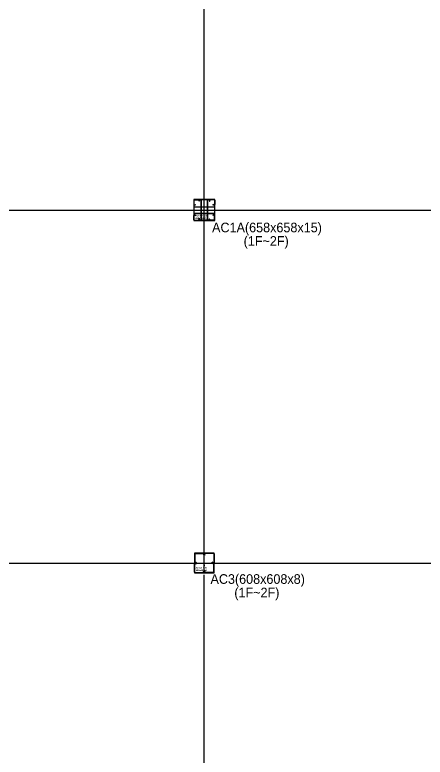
# Model space of a CAD drawing. Header units: millimetres. Extents: x -47382 to 204618, y -51045 to 127155.
# Drawn here: x 41091 to 53890, y 12321 to 35453 of the extents above; entities that cross this region are included whole.
import ezdxf
from ezdxf.enums import TextEntityAlignment as Align

# ---------------------------------------------------------------- set-up
doc = ezdxf.new("R2010")
doc.units = ezdxf.units.MM
doc.header["$LTSCALE"] = 300
doc.header["$MEASUREMENT"] = 0
doc.linetypes.add('CEN', pattern=[62, 60, -1, 0, -1])
doc.layers.get('0').update_dxf_attribs({"linetype": 'CONTINUOUS'})
doc.layers.get('Defpoints').update_dxf_attribs({"color": 153, "linetype": 'CONTINUOUS'})
for name, color, linetype in [('A-ST-AXIS-CEN', 252, 'CEN'), ('A-ST-COL', 2, 'CONTINUOUS'), ('Bound', 9, 'CONTINUOUS')]:
    doc.layers.add(name, color=color, linetype=linetype)
doc.layers.add('Defpoint', color=161, linetype='CONTINUOUS', plot=False)
doc.styles.add('SH_대대리576', font='NanumGothicBold.ttf')
doc.styles.add('돋움', font='')
doc.styles.get('돋움').set_extended_font_data('Dotum')

# ---------------------------------------------------------------- blocks, each defined once
blk = doc.blocks.new('AC1A(1~2F)')
for points in [[(20, 499), (20, 199), (35, 199), (35, 499)], [(199, 678), (499, 678), (499, 663), (199, 663)], [(678, 199), (678, 499), (663, 499), (663, 199)], [(199, 20), (499, 20), (499, 35), (199, 35)]]:
    blk.add_hatch(color=9).paths.add_polyline_path(points)
for p, q in [((244, 665), (244, 33)), ((253, 665), (253, 33)), ((444, 665), (444, 33)), ((453, 665), (453, 33)), ((33, 453), (665, 453)), ((33, 444), (665, 444)), ((33, 254), (665, 254)), ((33, 245), (665, 245))]:
    blk.add_line(p, q)
at = {"color": 8, "linetype": 'Continuous'}
for points in [[(20, 499), (20, 199), (35, 199), (35, 499)], [(199, 678), (499, 678), (499, 663), (199, 663)], [(678, 199), (678, 499), (663, 499), (663, 199)], [(199, 20), (499, 20), (499, 35), (199, 35)]]:
    blk.add_lwpolyline(points, close=True, dxfattribs=at)
at = {"layer": 'A-ST-COL'}
for p, q in [((20, 658), (20, 519)), ((28, 658), (28, 519)), ((40, 678), (179, 678)), ((40, 670), (179, 670)), ((44, 508), (75, 521)), ((47, 500), (78, 513)), ((78, 513), (75, 521)), ((190, 654), (177, 623)), ((185, 620), (177, 623)), ((198, 651), (185, 620)), ((500, 651), (513, 620)), ((508, 654), (521, 623)), ((513, 620), (521, 623)), ((658, 678), (519, 678)), ((658, 670), (519, 670)), ((620, 513), (623, 521)), ((651, 500), (620, 513)), ((654, 508), (623, 521)), ((670, 658), (670, 519)), ((678, 658), (678, 519)), ((20, 40), (20, 179)), ((28, 40), (28, 179)), ((40, 28), (179, 28)), ((40, 20), (179, 20)), ((44, 190), (75, 177)), ((47, 198), (78, 185)), ((78, 185), (75, 177)), ((185, 78), (177, 75)), ((190, 44), (177, 75)), ((198, 47), (185, 78)), ((500, 47), (513, 78)), ((508, 44), (521, 75)), ((513, 78), (521, 75)), ((658, 28), (519, 28)), ((658, 20), (519, 20)), ((651, 198), (620, 185)), ((620, 185), (623, 177)), ((654, 190), (623, 177)), ((670, 40), (670, 179)), ((678, 40), (678, 179))]:
    blk.add_line(p, q, dxfattribs=at)
for centre, radius, start, end in [((40, 658), 20, 90, 180), ((40, 519), 20, 180, 290), ((40, 658), 12, 90, 180), ((40, 519), 12, 180, 290), ((179, 658), 20, 340, 90), ((179, 658), 12, 340, 90), ((519, 658), 20, 90, 200), ((519, 658), 12, 90, 200), ((658, 519), 20, 250, 0), ((658, 519), 12, 250, 0), ((658, 658), 20, 0, 90), ((658, 658), 12, 0, 90), ((40, 179), 20, 70, 180), ((40, 40), 20, 180, 270), ((40, 179), 12, 70, 180), ((40, 40), 12, 180, 270), ((179, 40), 20, 270, 20), ((179, 40), 12, 270, 20), ((519, 40), 20, 160, 270), ((519, 40), 12, 160, 270), ((658, 179), 20, 0, 110), ((658, 179), 12, 0, 110), ((658, 40), 20, 270, 0), ((658, 40), 12, 270, 0)]:
    blk.add_arc(centre, radius, start, end, dxfattribs=at)
at = {"layer": 'Bound', "color": 9, "linetype": 'Continuous'}
for p, q in [((678, 678), (20, 678)), ((20, 678), (20, 20)), ((678, 20), (678, 678)), ((20, 20), (678, 20))]:
    blk.add_line(p, q, dxfattribs=at)
at = {"layer": 'Defpoint'}
for p, q in [((349, 0), (349, 698)), ((0, 349), (698, 349))]:
    blk.add_line(p, q, dxfattribs=at)
at = {"layer": 'Defpoint', "linetype": 'Continuous', "style": 'SH_대대리576'}
for s, p in [('AC1A (1~2F)', (71, 174)), ('658x658x15', (71, 93))]:
    blk.add_text(s, height=50, dxfattribs=at).set_placement(p, align=Align.MIDDLE_LEFT)
blk = doc.blocks.new('AC3(1~2f)')
at = {"layer": 'A-ST-COL'}
for p, q in [((20, 608), (20, 344)), ((28, 608), (28, 344)), ((40, 628), (304, 628)), ((40, 620), (304, 620)), ((315, 604), (302, 573)), ((310, 570), (302, 573)), ((323, 601), (310, 570)), ((325, 601), (338, 570)), ((333, 604), (346, 573)), ((338, 570), (346, 573)), ((608, 628), (344, 628)), ((608, 620), (344, 620)), ((620, 608), (620, 344)), ((628, 608), (628, 344)), ((20, 40), (20, 304)), ((28, 40), (28, 304)), ((44, 333), (75, 346)), ((44, 315), (75, 302)), ((47, 325), (78, 338)), ((47, 323), (78, 310)), ((78, 338), (75, 346)), ((78, 310), (75, 302)), ((570, 338), (573, 346)), ((601, 325), (570, 338)), ((601, 323), (570, 310)), ((570, 310), (573, 302)), ((604, 333), (573, 346)), ((604, 315), (573, 302)), ((620, 40), (620, 304)), ((628, 40), (628, 304)), ((40, 28), (304, 28)), ((40, 20), (304, 20)), ((310, 78), (302, 75)), ((315, 44), (302, 75)), ((323, 47), (310, 78)), ((325, 47), (338, 78)), ((333, 44), (346, 75)), ((338, 78), (346, 75)), ((608, 28), (344, 28)), ((608, 20), (344, 20))]:
    blk.add_line(p, q, dxfattribs=at)
for centre, radius, start, end in [((40, 608), 20, 90, 180), ((40, 608), 12, 90, 180), ((304, 608), 20, 340, 90), ((304, 608), 12, 340, 90), ((344, 608), 20, 90, 200), ((344, 608), 12, 90, 200), ((608, 608), 20, 0, 90), ((608, 608), 12, 0, 90), ((40, 344), 20, 180, 290), ((40, 304), 20, 70, 180), ((40, 344), 12, 180, 290), ((40, 304), 12, 70, 180), ((608, 344), 20, 250, 0), ((608, 304), 20, 0, 110), ((608, 344), 12, 250, 0), ((608, 304), 12, 0, 110), ((40, 40), 20, 180, 270), ((40, 40), 12, 180, 270), ((304, 40), 20, 270, 20), ((304, 40), 12, 270, 20), ((344, 40), 20, 160, 270), ((344, 40), 12, 160, 270), ((608, 40), 20, 270, 0), ((608, 40), 12, 270, 0)]:
    blk.add_arc(centre, radius, start, end, dxfattribs=at)
at = {"layer": 'Bound', "color": 9, "linetype": 'Continuous'}
for p, q in [((628, 628), (20, 628)), ((20, 628), (20, 20)), ((628, 20), (628, 628)), ((20, 20), (628, 20))]:
    blk.add_line(p, q, dxfattribs=at)
at = {"layer": 'Defpoint'}
for p, q in [((324, 0), (324, 648)), ((0, 324), (648, 324))]:
    blk.add_line(p, q, dxfattribs=at)
at = {"layer": 'Defpoint', "linetype": 'Continuous', "style": 'SH_대대리576'}
for s, p in [('AC3 (1~2F)', (59, 178)), ('608x608x8', (59, 97))]:
    blk.add_text(s, height=50, dxfattribs=at).set_placement(p, align=Align.MIDDLE_LEFT)
blk = doc.blocks.new('ACT 지상1층구조평면도')
for name, p in [('AC1A(1~2F)', (94033, 80067)), ('AC3(1~2f)', (94058, 69092))]:
    blk.add_blockref(name, p)

msp = doc.modelspace()

# ---------------------------------------------------------------- linework, layer by layer
at = {"layer": 'A-ST-AXIS-CEN'}
for p, q in [((47000, 0), (47000, 99371)), ((0, 29371), (142000, 29371)), ((0, 18371), (142000, 18371))]:
    msp.add_line(p, q, dxfattribs=at)

# ---------------------------------------------------------------- block references
msp.add_blockref('ACT 지상1층구조평면도', (-47382, -51045))

# ---------------------------------------------------------------- texts
at = {"layer": 'Defpoints', "linetype": 'Continuous', "style": '돋움'}
for s, p in [('AC1A(658x658x15)', (48956, 28587)), ('(1F~2F)', (48931, 28167)), ('AC3(608x608x8)', (48666, 17632)), ('(1F~2F)', (48640, 17212))]:
    msp.add_text(s, height=300, dxfattribs=at).set_placement(p, align=Align.BOTTOM_CENTER)

doc.saveas('drawing.dxf')
